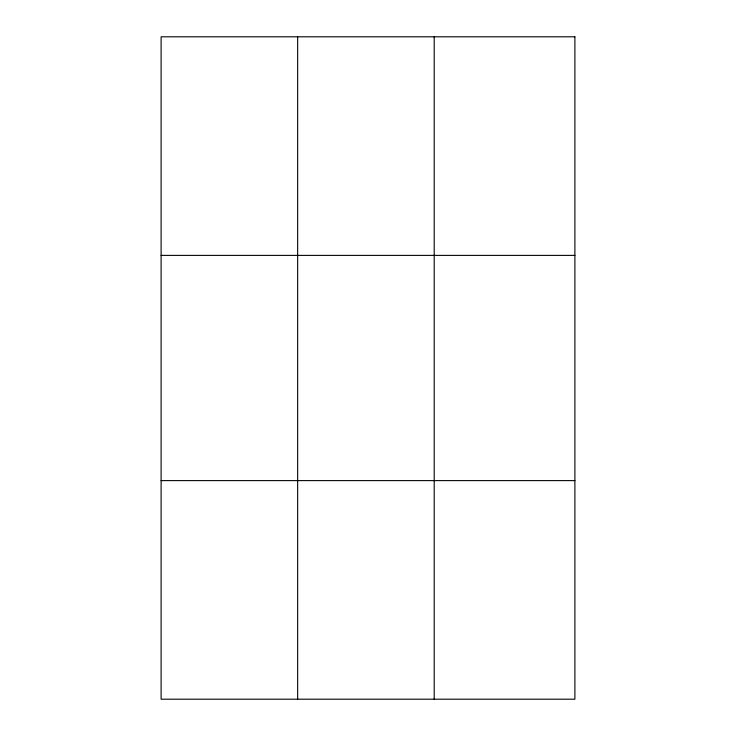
<?xml version="1.0" encoding="UTF-8"?>
<svg xmlns="http://www.w3.org/2000/svg" width="736" height="736" viewBox="0 0 736 736"><rect width="100%" height="100%" fill="white"/><g stroke="black" fill="none" stroke-linecap="round" stroke-linejoin="round"><path stroke-width="1.1" d="M297.657 36.8L297.657 699.2M434.203 36.8L434.203 699.2M161.11 255.392L574.89 255.392M161.11 480.608L574.89 480.608M574.89 36.8L574.89 699.2L161.11 699.2L161.11 36.8L574.89 36.8"/></g></svg>
